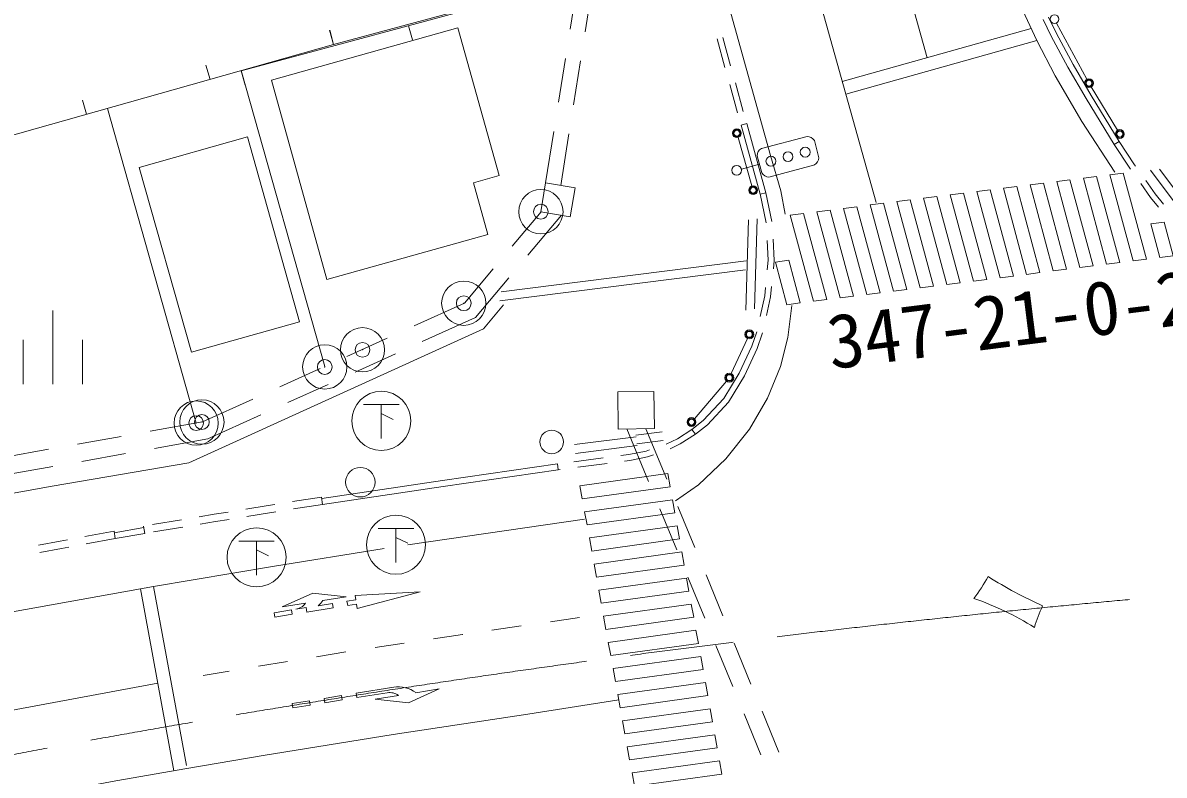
# Model space of a CAD drawing. Units: millimetres, scale not verified. Extents: x 40000 to 680000, y 20000 to 380000.
# Drawn here: x 175520 to 214160, y 289436 to 314901 of the extents above; entities that cross this region are included whole.
import ezdxf
from ezdxf.enums import TextEntityAlignment as Align

# ---------------------------------------------------------------- set-up
doc = ezdxf.new("R2010")
doc.units = ezdxf.units.MM
doc.header["$LTSCALE"] = 1000
doc.header["$PDMODE"] = 32
doc.header["$PDSIZE"] = 500
doc.linetypes.add('CHAIN', pattern=[18.5, 12, -1.5, 3.5, -1.5])
for name, color, linetype, lineweight in [('M-BGD', 7, 'Continuous', 13), ('M-BGD-EXST', 7, 'Continuous', 13), ('M-BMK', 2, 'CHAIN', 13), ('M-BMK-ROW', 30, 'Continuous', 13), ('M-STR-STRC', 7, 'Continuous', 13)]:
    doc.layers.add(name, color=color, linetype=linetype, lineweight=lineweight)
doc.layers.add('M-BMK-HTXT', color=7, linetype='Continuous')
doc.styles.add('ＭＳ ゴシック', font='')
doc.styles.get('ＭＳ ゴシック').set_extended_font_data('MS Gothic')

msp = doc.modelspace()

# ---------------------------------------------------------------- linework, layer by layer
at = {"layer": 'M-BGD'}
for p, q in [((182916, 313272), (194240, 316336)), ((194228, 316382), (186043, 314167)), ((194325, 316425), (194047, 314683)), ((194839, 316343), (194560, 314599)), ((190248, 314729), (183937, 312960)), ((186043, 314167), (185907, 314648)), ((186043, 314167), (185912, 314650)), ((186043, 314167), (185912, 314650)), ((188578, 314804), (188709, 314321)), ((199024, 314355), (199291, 313391)), ((199217, 314409), (199484, 313445)), ((181857, 312986), (181721, 313467)), ((193889, 313696), (193652, 312215)), ((194402, 313611), (194165, 312130)), ((182913, 313284), (185739, 303269)), ((182916, 313272), (183047, 312789)), ((185814, 306218), (183937, 312960)), ((199452, 312813), (199719, 311849)), ((199644, 312867), (199912, 311903)), ((177671, 311805), (177536, 312286)), ((178382, 312005), (181388, 301354)), ((200026, 311491), (199834, 311437)), ((193494, 311227), (193216, 309485)), ((194008, 311143), (193729, 309398)), ((199834, 311437), (200486, 309097)), ((183123, 311039), (179459, 310005)), ((184888, 304784), (183123, 311039)), ((212465, 310782), (212994, 309984)), ((212636, 310886), (213159, 310097)), ((181226, 303750), (179459, 310005)), ((212994, 309984), (213019, 309949)), ((213159, 310097), (213190, 310054)), ((215752, 307160), (213701, 309913)), ((216056, 307205), (213997, 309951)), ((213538, 309565), (213859, 309113)), ((200678, 309150), (200883, 308172)), ((213367, 309460), (213699, 308993)), ((200482, 309109), (200688, 308131)), ((213699, 308993), (213963, 308658)), ((213859, 309113), (214135, 308763)), ((193068, 308505), (192091, 307343)), ((193754, 308389), (192620, 307040)), ((200092, 308229), (200003, 305171)), ((200383, 308261), (200294, 305215)), ((200725, 307532), (200759, 306866)), ((200923, 307574), (200959, 306861)), ((191712, 305801), (200011, 306843)), ((200759, 306866), (200725, 306535)), ((200959, 306861), (200930, 306576)), ((191448, 306577), (190471, 305415)), ((191668, 305492), (199987, 306535)), ((191977, 306274), (190843, 304925)), ((200637, 305662), (200479, 304957)), ((200665, 305938), (200637, 305662)), ((200870, 305979), (200834, 305629)), ((190471, 305415), (188770, 304644)), ((200834, 305629), (200693, 304996)), ((176536, 305168), (176536, 302668)), ((190843, 304925), (189045, 304110)), ((184888, 304784), (181226, 303750)), ((175536, 304168), (175536, 302668)), ((177536, 304168), (177536, 302668)), ((187859, 304231), (186493, 303611)), ((200562, 304411), (200554, 304377)), ((188134, 303697), (186768, 303077)), ((185582, 303198), (184216, 302578)), ((185858, 302664), (184492, 302045)), ((183305, 302165), (181604, 301394)), ((183581, 301632), (181783, 300816)), ((181604, 301394), (179833, 301079)), ((196705, 299371), (195972, 301153)), ((197164, 301055), (196272, 300939)), ((197318, 299458), (196617, 301164)), ((198173, 301136), (197683, 300824)), ((178848, 300904), (177371, 300641)), ((181783, 300816), (179978, 300495)), ((196282, 300891), (194199, 300626)), ((197204, 300765), (196309, 300648)), ((197683, 300824), (197304, 300645)), ((197780, 300648), (197432, 300484)), ((198299, 300979), (197780, 300648)), ((176387, 300466), (174910, 300203)), ((178993, 300320), (177516, 300057)), ((196319, 300594), (194227, 300327)), ((196042, 300289), (195760, 300252)), ((196621, 300404), (196042, 300289)), ((196740, 300442), (196621, 300404)), ((196871, 300274), (196671, 300210)), ((176532, 299882), (175055, 299620)), ((193621, 299971), (189725, 299408)), ((193649, 299773), (193621, 299971)), ((195165, 300174), (194173, 300044)), ((195300, 299990), (194308, 299860)), ((196075, 300092), (195894, 300068)), ((196671, 300210), (196075, 300092)), ((193649, 299773), (189753, 299210)), ((193713, 299782), (193649, 299773)), ((189724, 299407), (185641, 298800)), ((185634, 298849), (184646, 298694)), ((182474, 298343), (182001, 298265)), ((183829, 298565), (183066, 298440)), ((183868, 298318), (183103, 298193)), ((184053, 298601), (183829, 298565)), ((184090, 298353), (183868, 298318)), ((185670, 298602), (184683, 298447)), ((197656, 297059), (197085, 298446)), ((198269, 297146), (197698, 298533)), ((180896, 298081), (179909, 297917)), ((182001, 298265), (181487, 298180)), ((182042, 298018), (181524, 297932)), ((182511, 298095), (182042, 298018)), ((178608, 297692), (177624, 297510)), ((179619, 297818), (178616, 297642)), ((179654, 297621), (179610, 297867)), ((180932, 297834), (179946, 297670)), ((176784, 297355), (176051, 297219)), ((177034, 297401), (176784, 297355)), ((177077, 297155), (176830, 297110)), ((178651, 297445), (177667, 297264)), ((176830, 297110), (176094, 296973)), ((198606, 294746), (198036, 296134)), ((199219, 294834), (198649, 296221)), ((192390, 294486), (191400, 294344)), ((194370, 294770), (193380, 294628)), ((190409, 294202), (189421, 294054)), ((190410, 294203), (190409, 294202)), ((188433, 293905), (187444, 293756)), ((199557, 292434), (198987, 293821)), ((200170, 292521), (199599, 293909)), ((184481, 293282), (183495, 293120)), ((186455, 293607), (185468, 293445)), ((182508, 292957), (181630, 292813)), ((200508, 290122), (199937, 291509)), ((201120, 290209), (200550, 291597))]:
    msp.add_line(p, q, dxfattribs=at)
for points in [[(210069, 315011), (210336, 314455), (210901, 313396), (211514, 312341), (212465, 310782), (212636, 310886)], [(210249, 315098), (210515, 314545), (211076, 313493), (211685, 312443), (212636, 310886)], [(190248, 314729), (191647, 309735), (190780, 309483), (191262, 307735), (185814, 306218)], [(186043, 314167), (158836, 306489), (158491, 307790)], [(200026, 311491), (200678, 309150), (200486, 309097)], [(158044, 295457), (163586, 296675), (167389, 297479), (172380, 298469), (176512, 299222), (181145, 300011), (191120, 304546), (191798, 305356)], [(200365, 304441), (200199, 303953), (199776, 303048), (199254, 302185), (198558, 301445), (198173, 301135)], [(200554, 304377), (200385, 303878), (199953, 302954), (199415, 302063), (198695, 301298), (198299, 300979), (198173, 301135)], [(189753, 299210), (185670, 298602), (185634, 298849)], [(179654, 297621), (178651, 297445), (178608, 297692)]]:
    msp.add_lwpolyline(points, dxfattribs=at)
for points in [[(193217, 309485), (194214, 309316), (194049, 308339), (193052, 308508)], [(195680, 301148), (195659, 302406), (196888, 302427), (196909, 301169)]]:
    msp.add_lwpolyline(points, close=True, dxfattribs=at)
msp.add_circle((186946, 299352), 500, dxfattribs=at)
at = {"layer": 'M-BGD-EXST'}
for p, q in [((187057, 301978), (188257, 301978)), ((187657, 301978), (187657, 300828)), ((187657, 301678), (188057, 301478)), ((187553, 297785), (188753, 297785)), ((188153, 297785), (188153, 296635)), ((182834, 297359), (184034, 297359)), ((183434, 297359), (183434, 296209)), ((188153, 297485), (188553, 297285)), ((183434, 297059), (183834, 296859))]:
    msp.add_line(p, q, dxfattribs=at)
for centre in [(187657, 301428), (188153, 297235), (183434, 296809)]:
    msp.add_circle(centre, 1000, dxfattribs=at)
at = {"layer": 'M-BMK'}
msp.add_arc((248993, -102996), 400000, 89.86444, 103.24977, dxfattribs=at)
at = {"layer": 'M-BMK-ROW'}
for centre in [(193058, 308508), (190449, 305411), (187020, 303833), (185743, 303253), (181388, 301354), (181582, 301389)]:
    msp.add_circle(centre, 750, dxfattribs=at)
for p in [(193058, 308508), (190449, 305411), (187020, 303833), (185743, 303253), (181388, 301354), (181582, 301389)]:
    msp.add_point(p, dxfattribs=at)
at = {"layer": 'M-STR-STRC'}
for p, q in [((200843, 332749), (206134, 313721)), ((209659, 314712), (203263, 312914)), ((211544, 312991), (210518, 314895)), ((209850, 314299), (203384, 312481)), ((212582, 311264), (211693, 312730)), ((200525, 310649), (202072, 311058)), ((200203, 309379), (199735, 311020)), ((202470, 310336), (202317, 310916)), ((200537, 309824), (200383, 310404)), ((200460, 310114), (199848, 309952)), ((202328, 310091), (200781, 309682)), ((199503, 303027), (200052, 304220)), ((198255, 301501), (199343, 302776)), ((188560, 297237), (194531, 298104)), ((179505, 295745), (180632, 289587)), ((179948, 295825), (181058, 289762)), ((186471, 295472), (185681, 295348)), ((186791, 295371), (186494, 295324)), ((186518, 295176), (186494, 295324)), ((186814, 295223), (186518, 295176)), ((186767, 295519), (186791, 295371)), ((186837, 295074), (186814, 295223)), ((189618, 292355), (188828, 292228))]:
    msp.add_line(p, q, dxfattribs=at)
for points in [[(204408, 308814), (203384, 312481), (197718, 332753)], [(212493, 309844), (211369, 311563), (210466, 313110), (209850, 314299), (208973, 316195), (208168, 318157), (207510, 320096), (204210, 331866)], [(201325, 308422), (201179, 309220), (200829, 310411), (198802, 317712), (195417, 329846)], [(197613, 298725), (198391, 299266), (199326, 300141), (200122, 301145), (200727, 302193), (201166, 303266), (201425, 304254), (201557, 305328)], [(115350, 281354), (144862, 288298), (156749, 291087), (162320, 292352), (169159, 293794), (174160, 294778), (179948, 295825), (183978, 296502), (187751, 297111)], [(186837, 295074), (188975, 295640), (186767, 295519)], [(186471, 295472), (185337, 295597), (184298, 295129), (185088, 295254)], [(185135, 294958), (186024, 295098), (186000, 295246), (185519, 295170)], [(185135, 294958), (185111, 295106), (184759, 295050)], [(161748, 288877), (165974, 289804), (172430, 291125), (180091, 292546)], [(185744, 291886), (186336, 291981), (186312, 292129), (185720, 292034), (185744, 291886), (186336, 291981)], [(187859, 292225), (186830, 292060), (186806, 292208), (188076, 292412)], [(189618, 292355), (188580, 291885), (187446, 292007), (188236, 292133)], [(195696, 291989), (192614, 291501), (188062, 290812), (183652, 290098), (181071, 289663)], [(184634, 291860), (184657, 291712), (185250, 291807), (185226, 291955), (184634, 291860), (184657, 291712), (185250, 291807)], [(181071, 289663), (178665, 289245), (173480, 288273), (168010, 287176), (162887, 286072), (161195, 285745), (159654, 285471), (157587, 285088), (155593, 284732), (153831, 284417), (152350, 284141), (150375, 283779), (147854, 283321), (145396, 282877), (142378, 282325), (139236, 281821)]]:
    msp.add_lwpolyline(points, dxfattribs=at)
for points in [[(210522, 309533), (211309, 306616), (211760, 306673), (210972, 309590)], [(211424, 309647), (212211, 306730), (212662, 306787), (211874, 309704)], [(212325, 309761), (213113, 306844), (213564, 306901), (212776, 309818)], [(206914, 309077), (207702, 306160), (208152, 306217), (207365, 309134)], [(207816, 309191), (208603, 306274), (209054, 306331), (208267, 309248)], [(208718, 309305), (209505, 306388), (209956, 306445), (209168, 309362)], [(209620, 309419), (210407, 306502), (210858, 306559), (210070, 309476)], [(204208, 308735), (204996, 305818), (205447, 305875), (204659, 308792)], [(205110, 308849), (205898, 305932), (206348, 305989), (205561, 308906)], [(206012, 308963), (206800, 306046), (207250, 306103), (206463, 309020)], [(201502, 308393), (202290, 305475), (202741, 305532), (201953, 308450)], [(202404, 308507), (203192, 305589), (203643, 305646), (202855, 308564)], [(203306, 308621), (204094, 305704), (204545, 305761), (203757, 308678)], [(213709, 308093), (214015, 306958), (214466, 307015), (214159, 308150)], [(201449, 306862), (200998, 306805), (201388, 305361), (201839, 305418)], [(197435, 299200), (197355, 299643), (194381, 299234), (194461, 298791)], [(194621, 297907), (197594, 298316), (197514, 298759), (194541, 298350)], [(194782, 297023), (197754, 297432), (197673, 297875), (194701, 297466)], [(194942, 296139), (197913, 296548), (197833, 296991), (194861, 296582)], [(195102, 295255), (198072, 295664), (197992, 296107), (195022, 295698)], [(195262, 294371), (198232, 294780), (198151, 295223), (195182, 294814)], [(184617, 295028), (184641, 294880), (184048, 294786), (184025, 294934)], [(195423, 293487), (198391, 293896), (198310, 294339), (195342, 293930)], [(195583, 292603), (198550, 293011), (198470, 293455), (195503, 293046)], [(195743, 291719), (198710, 292127), (198629, 292570), (195663, 292162)], [(195904, 290835), (198869, 291243), (198788, 291686), (195823, 291278)], [(196064, 289951), (199028, 290359), (198948, 290802), (195984, 290394)], [(196224, 289067), (199187, 289475), (199107, 289918), (196144, 289510)]]:
    msp.add_lwpolyline(points, close=True, dxfattribs=at)
for centre, radius in [((210447, 315027), 150), ((211615, 312859), 150), ((211615, 312859), 120), ((211615, 312859), 100), ((199694, 311165), 150), ((199694, 311165), 120), ((199694, 311165), 100), ((212660, 311136), 150), ((212660, 311136), 120), ((212660, 311136), 100), ((202007, 310523), 167), ((200847, 310217), 167), ((201427, 310370), 167), ((199687, 309910), 167), ((200244, 309235), 150), ((200244, 309235), 120), ((200244, 309235), 100), ((200115, 304357), 150), ((200115, 304357), 120), ((200115, 304357), 100), ((199440, 302890), 150), ((199440, 302890), 120), ((199440, 302890), 100), ((198158, 301387), 150), ((198158, 301387), 120), ((198158, 301387), 100), ((193425, 300715), 400)]:
    msp.add_circle(centre, radius, dxfattribs=at)
for centre, radius, start, end in [((202062, 310759), 299, 31.5943, 88.0362), ((200660, 310407), 277, 119.1288, 180.5017), ((202140, 310364), 331, 304.5192, 355.1113), ((200785, 309970), 288, 210.3468, 269.2838), ((202158, 299634), 6976, 322.8333, 330.0924), ((216323, 309045), 15233, 237.7981, 245.6672), ((184681, 295544), 500, 278.9667, 324.5397), ((184866, 295928), 1000, 310.755, 324.5397), ((204331, 285716), 10277, 58.0455, 70.761), ((213393, 293480), 3747, 153.2687, 165.2217), ((187939, 291731), 500, 53.5342, 99.1072), ((188234, 291424), 1000, 53.5342, 99.1072)]:
    msp.add_arc(centre, radius, start, end, dxfattribs=at)

# ---------------------------------------------------------------- texts
at = {"layer": 'M-BMK-HTXT', "style": 'ＭＳ ゴシック'}
msp.add_text('347-21-0-2', height=1833, rotation=7.207, dxfattribs=at).set_placement((202947, 302626), align=Align.BOTTOM_LEFT)

doc.saveas('drawing.dxf')
